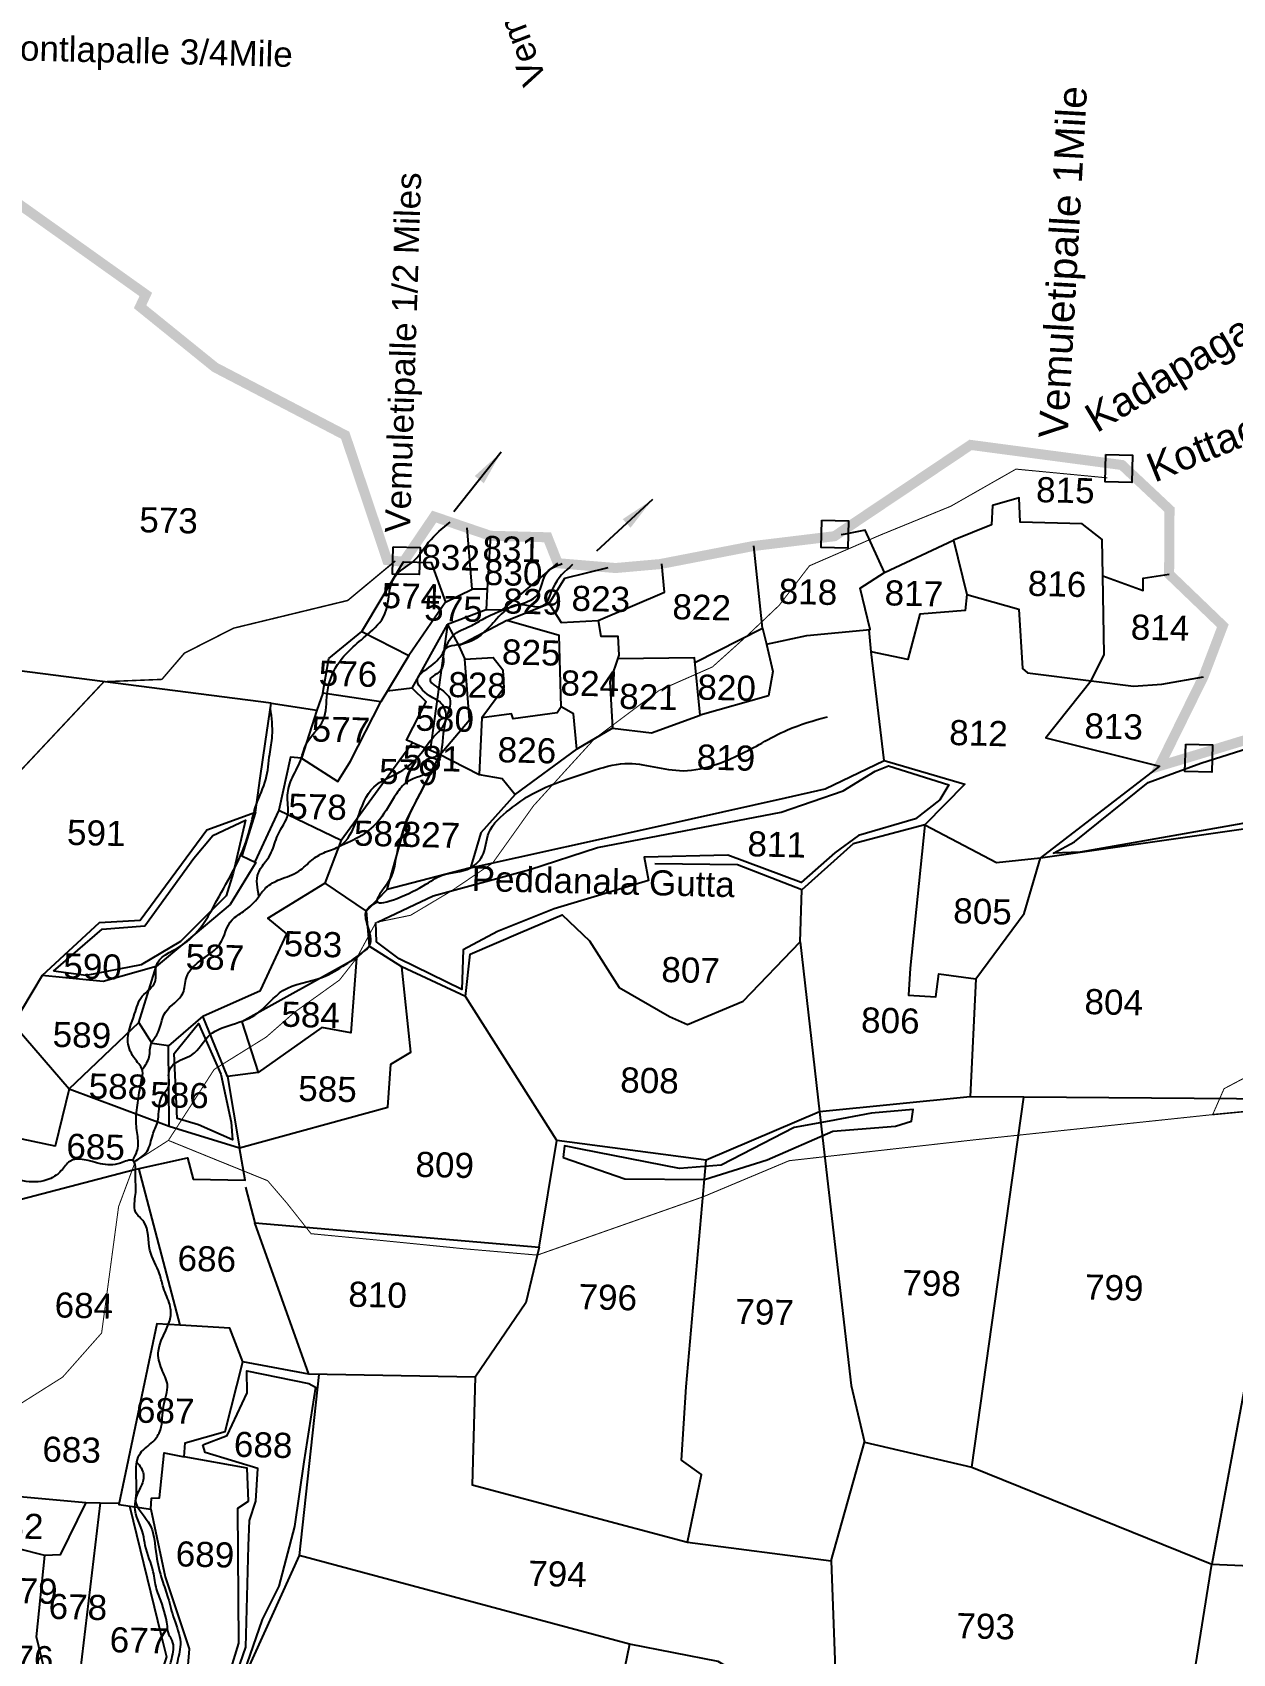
# Model space of a CAD drawing. Header units: feet. Extents: x 786471 to 797175, y 1568667 to 1582707.
# Drawn here: x 794359 to 795555, y 1572896 to 1574511 of the extents above; entities that cross this region are included whole.
import ezdxf
from ezdxf.enums import TextEntityAlignment as Align

# ---------------------------------------------------------------- set-up
doc = ezdxf.new("R2010")
doc.units = ezdxf.units.FT
doc.header["$LTSCALE"] = 15
doc.header["$MEASUREMENT"] = 0
doc.linetypes.add('HIDDEN2', pattern=[0.1875, 0.125, -0.0625])
for name, color, linetype in [('HILL', 17, 'Continuous'), ('PLOT', 7, 'Continuous'), ('PLOT NO', 7, 'Continuous'), ('ROADS', 6, 'Continuous'), ('TANKS-STREAM', 4, 'Continuous'), ('text2', 7, 'Continuous'), ('VILLAGE STONES', 240, 'Continuous')]:
    doc.layers.add(name, color=color, linetype=linetype)
doc.layers.add('VILLAGE BOUNDRY', color=5, linetype='HIDDEN2', lineweight=100)
doc.styles.get("Standard").update_dxf_attribs({"font": 'arial.ttf'})
doc.linetypes.add('DOTS', pattern='A,1e-06,-3,["●",Standard,S=3,R=0,X=-1.25,Y=-1.25],-3', length=6.000001)
doc.dimstyles.get("Standard").update_dxf_attribs({"dimtxt": 0.18, "dimasz": 35, "dimexe": 0.18, "dimexo": 0.0625, "dimgap": 0.09, "dimtad": 0, "dimtih": 1, "dimtoh": 1, "dimdec": 4, "dimzin": 0, "dimdsep": 46, "dimtxsty": 'Standard', "dimcen": 0.09, "dimadec": 0, "dimazin": 0, "dimtfac": 1, "dimtdec": 4, "dimtofl": 0, "dimtmove": 0, "dimatfit": 3, "dimfxl": 1, "dimtolj": 1, "dimtzin": 0, "dimarcsym": 0})

msp = doc.modelspace()

# ---------------------------------------------------------------- linework, layer by layer
at = {"layer": 'HILL', "lineweight": -2}
for points in [[(795397.2, 1573705), (795470.8, 1573764), (795523.2, 1573783.2), (795658.2, 1573826.1), (795779.4, 1573860.9), (795809.6, 1573838.1), (795835.9, 1573815.7), (795839.2, 1573807.1), (795711.5, 1573786.8), (795628.8, 1573770.1), (795620.3, 1573764.9), (795616.3, 1573739.3), (795564.8, 1573723), (795402.9, 1573694.7), (795376.5, 1573693.4), (795397.2, 1573705)], [(794703.3, 1573624.9), (794758.7, 1573651), (794854.7, 1573677.2), (794922.4, 1573699.1), (795105.1, 1573734.3), (795166.9, 1573755.7), (795198.8, 1573775.1), (795212, 1573780.6), (795272, 1573761.5), (795263, 1573746.5), (795238.9, 1573727.7), (795182, 1573711.1), (795158.7, 1573693.8), (795125.2, 1573664.5), (795052, 1573691.6), (794968.8, 1573689.5), (794972.9, 1573666.2), (794879.2, 1573638.2), (794822.6, 1573615.7), (794788.3, 1573597.2), (794787, 1573557.8), (794724.8, 1573588.4), (794702, 1573605.2), (794701.6, 1573624.6)], [(794380.4, 1573576), (794429, 1573618), (794471.3, 1573621.2), (794520.1, 1573688.5), (794539, 1573711), (794571.7, 1573726.4), (794559.3, 1573673.8), (794552.4, 1573651.2), (794507.1, 1573605.7), (794467.9, 1573582.5), (794412.9, 1573571.8), (794380.4, 1573576)], [(794500.7, 1573493.9), (794524.8, 1573524), (794547.2, 1573473.5), (794557.4, 1573425.8), (794558.7, 1573408), (794524.8, 1573423), (794503.5, 1573429.4), (794500.7, 1573493.9)], [(794888, 1573390.5), (794949.6, 1573369.1), (795028.8, 1573368.7), (795091.2, 1573388), (795156.6, 1573416.7), (795218.9, 1573421.7), (795235, 1573426.7), (795236.6, 1573438.3), (795195.1, 1573434.7), (795153, 1573426.6), (795118.1, 1573420.2), (795045.3, 1573382.9), (795003.8, 1573379.5), (794938, 1573392.5), (794905.8, 1573398.8), (794889.5, 1573402), (794888, 1573390.5)], [(794529.3, 1573104.5), (794553.4, 1573113.5), (794573.4, 1573156.3), (794572.9, 1573178.2), (794634.9, 1573165.3), (794641.3, 1573161.8), (794629.9, 1573087.5), (794620.6, 1573023.1), (794605, 1572963.7), (794588.2, 1572930.3), (794560.9, 1572851.9), (794555, 1572854), (794572, 1572902.9), (794574.8, 1573003.7), (794575.6, 1573029), (794581.9, 1573048.2), (794584.1, 1573080.7), (794531.6, 1573096.8), (794529.3, 1573104.5)]]:
    msp.add_lwpolyline(points, dxfattribs=at)
at = {"layer": 'PLOT', "lineweight": -2}
for points in [[(795425.4, 1573969.6), (795424.8, 1574005.9), (795404.8, 1574021.6), (795343.3, 1574023.3), (795342.2, 1574047.3), (795315.6, 1574039.8), (795314.6, 1574020.5), (795276.8, 1574005.1)], [(794687.5, 1573914.3), (794729.1, 1573983.7), (794756.7, 1573983), (794770.8, 1573943.5), (794797.5, 1573956.5), (794792.6, 1574017.5)], [(795090.4, 1573901.7), (795130.6, 1573910.4), (795193.8, 1573916.2), (795183.8, 1573957.6), (795207.9, 1573973), (795188.8, 1574015.2), (795168.9, 1574011.2)], [(794815.6, 1574009.6), (794812.2, 1573956.5), (794797.5, 1573956.5)], [(795086.6, 1573917.5), (795078, 1573999.5)], [(795168.9, 1574011.2), (795165, 1574010.4)], [(795207.9, 1573973), (795276.8, 1574005.1), (795290, 1573951.1), (795288.5, 1573935.2), (795243.4, 1573931.6), (795231.4, 1573886.3), (795194.9, 1573894), (795192.8, 1573916.1)], [(794811.4, 1573935.8), (794828, 1573936.1), (794882.7, 1573982.3)], [(794832.1, 1573925.3), (794874.1, 1573942.2), (794886.1, 1573923.4), (794923, 1573925.2), (794988.9, 1573953.4), (794986.4, 1573981.6)], [(794874.1, 1573942.2), (794889.8, 1573967.4), (794932.9, 1573978.1)], [(795290, 1573951.1), (795341.7, 1573936.4), (795345.6, 1573877.6), (795350.4, 1573873.1), (795413.8, 1573865.1), (795426.8, 1573891.4), (795425.4, 1573969.6), (795465.5, 1573955.2), (795465.8, 1573967.4), (795491.5, 1573971.4)], [(794812.2, 1573956.5), (794811.4, 1573935.8), (794772.9, 1573921.2)], [(794770.8, 1573943.5), (794734.4, 1573890.5)], [(794737.8, 1573857.9), (794772.9, 1573921.2), (794784.2, 1573899.9)], [(794772.9, 1573921.2), (794755.6, 1573796.3)], [(794886.1, 1573839.3), (794884, 1573910.3), (794832.1, 1573925.3), (794784.1, 1573899.9), (794790, 1573886.7)], [(794923, 1573925.2), (794925.7, 1573909.8), (794942.6, 1573909.7), (794943.6, 1573890.8), (794934.4, 1573864.1), (794937.2, 1573818.1), (794901.7, 1573797.1)], [(794648.7, 1573853), (794654.7, 1573887.3), (794687.5, 1573914.3), (794734.4, 1573890.5), (794706.3, 1573844.3)], [(795019.2, 1573883.5), (795086.6, 1573917.5), (795090.4, 1573901.7), (795096.9, 1573874.6), (795092.7, 1573850.2), (795024.5, 1573831.1)], [(794712.9, 1573657.4), (794732.2, 1573727.1), (794765.7, 1573791.9), (794794.8, 1573826.3), (794790, 1573886.7), (794818.4, 1573888.4), (794827.8, 1573876.1), (794828.8, 1573857.7), (794807, 1573828.2), (794804.3, 1573772)], [(794795.7, 1573678.9), (794984.6, 1573720.8), (795109.5, 1573748.6), (795149.1, 1573757.5), (795207.7, 1573785.7), (795194.9, 1573894)], [(794937.2, 1573818.1), (794976.1, 1573813.3), (795024.5, 1573831.1), (795018.7, 1573888.1), (794942.4, 1573887.1)], [(794597.3, 1573842.9), (794333.6, 1573876.7)], [(794738, 1573803.6), (794731.9, 1573806.2), (794751.6, 1573844.4), (794737.8, 1573857.9), (794712.8, 1573855)], [(795413.8, 1573865.1), (795368.8, 1573808.4), (795481.9, 1573780.3), (795363.3, 1573689), (795570.3, 1573718.4), (795621.4, 1573735.4), (795631.3, 1573763.9), (795862, 1573806.5)], [(795413.8, 1573865.1), (795456.1, 1573859.8), (795484.1, 1573861.8), (795525.6, 1573869.2)], [(794581.5, 1573734.4), (794586.4, 1573768.1), (794591.7, 1573804.8), (794597.3, 1573842.9), (794642.7, 1573836.1), (794627.3, 1573788.1), (794616.5, 1573789), (794605, 1573736.4), (794580.9, 1573684.9)], [(794627.3, 1573788.1), (794663.7, 1573764.9), (794676.2, 1573785.2), (794706.3, 1573844.3), (794648.7, 1573853), (794642.7, 1573836.1)], [(794840.1, 1573751.9), (794901.7, 1573797.1), (794898.4, 1573832.4), (794886.1, 1573839.3), (794882.1, 1573833.2), (794838.1, 1573827.3), (794836.5, 1573832.2), (794807, 1573828.2)], [(794666.9, 1573706.4), (794738, 1573803.6), (794763.7, 1573792.9), (794804.3, 1573772), (794827.2, 1573767.9), (794840.1, 1573751.9), (794806.2, 1573713.9), (794795.7, 1573678.9), (794712.9, 1573657.4), (794691.9, 1573635.7)], [(795207.7, 1573785.7), (795288, 1573762.4), (795248.1, 1573721.8), (795177, 1573703), (795125.7, 1573656.9)], [(794369.2, 1573571.6), (794426.3, 1573624.4), (794466.8, 1573626.9), (794533.3, 1573716.8), (794581.5, 1573734.4), (794567.9, 1573691), (794582, 1573684.4), (794556.5, 1573642.3), (794513, 1573605.9), (794482.7, 1573580.8)], [(794605, 1573736.4), (794666.9, 1573706.4), (794650.8, 1573663.7)], [(795248.1, 1573721.8), (795233.6, 1573578.9), (795232.1, 1573552), (795259.2, 1573550.5), (795262.2, 1573573.4), (795299.1, 1573568.4), (795347.1, 1573633.5), (795363.3, 1573689)], [(795248.1, 1573721.8), (795319.5, 1573684.3), (795363.3, 1573689)], [(795124, 1573605.1), (795125.7, 1573656.9), (795061.8, 1573681.9), (794979.3, 1573683)], [(794529.1, 1573531.2), (794586.5, 1573556.8), (794612.8, 1573613.1), (794593.9, 1573628.9), (794650.8, 1573663.7), (794691.9, 1573635.7), (794694.9, 1573600.8)], [(794790.7, 1573550.7), (794795.4, 1573593), (794845.6, 1573614.4), (794887, 1573632), (794914.4, 1573606.1), (794943.7, 1573559.9), (794994.1, 1573531), (795012, 1573522.8), (795067.2, 1573546.1), (795124, 1573605.1), (795143.4, 1573436.1)], [(794495.7, 1573421.7), (794565.7, 1573400.1), (794713.5, 1573440.5), (794716.3, 1573483.5), (794736.2, 1573495.3), (794727.4, 1573580.4), (794694.9, 1573600.8), (794682.3, 1573588.9), (794676.7, 1573514.7), (794647.7, 1573520), (794584.2, 1573475.2), (794553.6, 1573471), (794529.1, 1573531.2), (794494.9, 1573501.6)], [(794396, 1573458.8), (794465.4, 1573524.9), (794482.7, 1573580.8), (794429.9, 1573565.6), (794369.2, 1573571.6), (794338.3, 1573519.9)], [(794682.3, 1573588.9), (794568.2, 1573525.7), (794584.2, 1573475.2)], [(795895.1, 1573458.3), (795609.1, 1573435.6), (795601.1, 1573448.7), (795346.8, 1573450.6), (795293.3, 1573450.9), (795143.4, 1573436.1), (795030.5, 1573387.9), (794881.7, 1573407.5), (794790.7, 1573550.7), (794727.4, 1573580.4)], [(795299.1, 1573568.4), (795293.3, 1573450.9)], [(794187.9, 1573469.4), (794198.3, 1573475), (794273.7, 1573462.4), (794316.7, 1573523), (794344.4, 1573519), (794396, 1573458.8), (794382.1, 1573401.7), (794267.7, 1573426.1), (794273.8, 1573462.3)], [(794396, 1573458.8), (794495.7, 1573421.7), (794494.9, 1573501.6), (794478.9, 1573504), (794465.4, 1573524.9)], [(794553.6, 1573471), (794565.7, 1573400.1)], [(795295.1, 1573082.1), (795346.8, 1573450.6)], [(795143.4, 1573436.1), (795174.8, 1573163.6), (795188.1, 1573107), (795295.1, 1573082.1), (795533.9, 1572985.5), (795655.9, 1572980.2), (795740.2, 1573244.6), (795826.6, 1573216)], [(795609.1, 1573435.6), (795608.2, 1573384.8), (795533.9, 1572985.5)], [(794571.8, 1573360.8), (794581.1, 1573325.5), (794864.3, 1573301.3), (794881.7, 1573407.5)], [(794334.3, 1573345.2), (794459.9, 1573378.3), (794513.9, 1573390.1), (794519.7, 1573368.8), (794571.5, 1573367.9), (794565.7, 1573400.1)], [(794800.4, 1573171.9), (794797.4, 1573064.5), (795012, 1573007.3), (795025.9, 1573074.9), (795006, 1573089.1), (795010.7, 1573162), (795030.5, 1573387.9)], [(794634.8, 1573174.7), (794569, 1573187), (794556.1, 1573220.6), (794506.7, 1573223.6), (794465.5, 1573379.8)], [(794864.3, 1573301.3), (794851, 1573245.7), (794800.4, 1573171.9), (794634.8, 1573174.7), (794581.1, 1573325.5)], [(794506.7, 1573223.6), (794483.4, 1573225), (794445.7, 1573045.1), (794477.4, 1573040.3), (794478, 1573051.1), (794485.9, 1573051.5), (794490.8, 1573096.3), (794510.5, 1573092.3), (794511.5, 1573106.3), (794551.5, 1573117.5), (794569, 1573187)], [(794644.7, 1573174.5), (794625.1, 1572994.1), (794553.2, 1572835), (794552.6, 1572866.7), (794564.9, 1572906.7), (794563.9, 1573041.3), (794574.6, 1573048.2), (794573.4, 1573081.2), (794510.5, 1573092.3)], [(795155.1, 1572988.9), (795188.1, 1573107)], [(794285, 1573032.5), (794312.9, 1573027.6), (794317.5, 1573055.5), (794412.6, 1573047), (794427, 1573046.6), (794446, 1573046.2)], [(794412.6, 1573047), (794387.2, 1572994.7), (794372, 1572994.3), (794345.7, 1573000.8), (794336.8, 1573017.3), (794312.9, 1573027.6)], [(794427, 1573046.6), (794405.4, 1572865.5), (794370.4, 1572884.4), (794363.6, 1572913.2), (794372, 1572994.3)], [(794456.2, 1573043.5), (794487.8, 1572914.6), (794493, 1572893.1), (794478.8, 1572849.6), (794445.7, 1572796.3), (794431.2, 1572793.3)], [(794477.4, 1573040.3), (794491.6, 1572972.9), (794515.5, 1572901.3), (794511.8, 1572857), (794552.6, 1572866.7)], [(795012, 1573007.3), (795155.1, 1572988.9), (795159.5, 1572863.2)], [(795508.5, 1572825.2), (795412.7, 1572804.3), (795138.1, 1572828.8), (795159.5, 1572863.2), (795089.5, 1572860.4), (795042.5, 1572888.7), (794954.2, 1572906), (794625.1, 1572994.1)], [(795609.5, 1572795.1), (795508.5, 1572825.2), (795533.9, 1572985.5)], [(794954.2, 1572906), (794897, 1572628.5), (795008.3, 1572587), (795063.7, 1572566.8), (795135, 1572522.2), (795161.8, 1572486.2), (795181.9, 1572480.8)]]:
    msp.add_lwpolyline(points, dxfattribs=at)
at = {"layer": 'ROADS', "linetype": 'DOTS', "lineweight": -3, "ltscale": 0.25, "const_width": 1}
for points in [[(795429.9, 1574067.3), (795339, 1574076), (795274, 1574039), (795203.3, 1574010.1), (795133.3, 1573979.7), (795103.2, 1573940.4), (795070.4, 1573909.3), (795036.7, 1573879), (794983.6, 1573855.6), (794919.4, 1573807.6), (794892.1, 1573777.7), (794858.4, 1573740.6), (794841.1, 1573716.3), (794817.9, 1573683.8), (794776, 1573655.5), (794736.1, 1573631.7), (794701.6, 1573624.6), (794682.3, 1573588.9), (794665.3, 1573567.2), (794620.6, 1573535.2), (794592.3, 1573510.4), (794540.5, 1573478.2), (794494.9, 1573407.5)], [(794344, 1573143), (794389.6, 1573171.8), (794428.4, 1573215.7), (794445.3, 1573341.6), (794462, 1573386.5), (794494.9, 1573407.5), (794540.4, 1573389), (794593.7, 1573367.4), (794612.6, 1573345.4), (794637, 1573314.6), (794705.7, 1573308), (794790.4, 1573299.5), (794862.3, 1573293.3), (795027.3, 1573351.3), (795113.1, 1573387.3), (795178.9, 1573394.7), (795296.9, 1573408), (795534.9, 1573433.2), (795546.2, 1573459), (795593.1, 1573483.8)]]:
    msp.add_lwpolyline(points, dxfattribs=at)
at = {"layer": 'ROADS', "linetype": 'HIDDEN2', "lineweight": -2, "ltscale": 10, "const_width": 1.5}
for points in [[(794720.9, 1573984.6), (794673.5, 1573945.2), (794559.8, 1573917.6), (794510.8, 1573892.7), (794488.4, 1573866.6), (794430.7, 1573864.3), (794348.3, 1573776.4), (794286.1, 1573720.6), (794218.5, 1573683.8), (794152.1, 1573644.9), (794119.5, 1573623.9), (794082.5, 1573589.7), (794086.2, 1573566.3), (794070.3, 1573520.3), (794055.1, 1573501.1), (794033.9, 1573480.8), (794019.5, 1573478.5), (793964.3, 1573519.9)], [(795918.7, 1573477.9), (795819.8, 1573472.9), (795782.8, 1573460.7), (795758.6, 1573467.8), (795724.2, 1573451.2), (795644.2, 1573443.6), (795534.9, 1573433.2)]]:
    msp.add_lwpolyline(points, dxfattribs=at)
at = {"layer": 'TANKS-STREAM', "lineweight": -2}
for points in [[(794585.1, 1573650.4), (794584.5, 1573673.9), (794591.7, 1573685.2), (794597.4, 1573694.2), (794603.8, 1573711.5), (794613.8, 1573732.1), (794613.5, 1573751.2), (794618.5, 1573768.9), (794627.3, 1573788.1), (794631.3, 1573800.5), (794649.3, 1573826.6), (794653.1, 1573852.3), (794663.4, 1573881.3), (794693.3, 1573911.4), (794710.6, 1573931.8), (794720.6, 1573969.5), (794738, 1573983.5), (794754.1, 1574003.2), (794775.5, 1574023.3)], [(794468.8, 1573478), (794475.8, 1573490.9), (794477.8, 1573504.1), (794483.3, 1573512.6), (794491.9, 1573535.1), (794509.5, 1573554.4), (794512.8, 1573569.6), (794529, 1573588.2), (794546.2, 1573603.2), (794558.4, 1573627.3), (794569.6, 1573635.5), (794585, 1573650.3), (794592.1, 1573659.2), (794605.9, 1573667.3), (794624.7, 1573675.6), (794637.8, 1573686.6), (794649.6, 1573694), (794664.5, 1573700), (794699.5, 1573759.4), (794725.3, 1573774.4), (794746.6, 1573793.1), (794757.1, 1573807.1), (794771.6, 1573828.1), (794766.3, 1573843), (794755, 1573850.2), (794742.9, 1573867), (794756.5, 1573880), (794769.3, 1573894.9), (794778.6, 1573910.6), (794795.5, 1573919.6), (794807.6, 1573926.3), (794841.6, 1573940.4), (794862.4, 1573950.9), (794872.1, 1573973.4), (794887.1, 1573981.9)], [(794897.5, 1573981), (794877.7, 1573957.5), (794867.9, 1573939.7), (794843.6, 1573941), (794821.6, 1573926.6), (794808.1, 1573912.6), (794787.7, 1573901.8), (794769.9, 1573896.1), (794766.7, 1573876.4), (794755.5, 1573866.8), (794773.9, 1573849.8), (794771.6, 1573828), (794757.1, 1573775.2), (794732.5, 1573764.3), (794722, 1573752.7), (794705, 1573726.8), (794687.4, 1573711.3), (794664.5, 1573700)], [(794459.1, 1573387.7), (794463.6, 1573396.3), (794464.3, 1573411.3), (794462.7, 1573427.8), (794464.8, 1573447.5), (794468.2, 1573467.8), (794469.2, 1573476.4), (794462, 1573488.1), (794454.6, 1573505.5), (794461.3, 1573533.4), (794468.9, 1573551), (794481.6, 1573565.4), (794482.7, 1573580.8), (794507.1, 1573601), (794543.3, 1573646.5), (794574.7, 1573712.7), (794582.6, 1573742.2), (794591.9, 1573767), (794595.8, 1573792.2), (794598.4, 1573810.4), (794596.5, 1573837.5)], [(794760.3, 1573781.4), (794749, 1573759.5), (794734.9, 1573732.3), (794721.2, 1573687.4), (794716, 1573668.7), (794702.4, 1573646.5), (794748.6, 1573660.9), (794767.4, 1573671.6), (794795.7, 1573678.9), (794807.5, 1573690.6), (794814.1, 1573713.8), (794834.9, 1573737.1), (794857.5, 1573752.7), (794884.4, 1573764.6), (794915.8, 1573775.1), (794949.5, 1573782.8), (795007.5, 1573775.7), (795041, 1573782.1), (795085.9, 1573803.2), (795111.3, 1573816.3), (795151.2, 1573829.4)], [(794439.6, 1572756.8), (794447.1, 1572760.8), (794453.4, 1572771.1), (794464.5, 1572787.1), (794471.3, 1572791.3), (794477.3, 1572805.1), (794477.4, 1572814.9), (794478.2, 1572826.1), (794488.1, 1572850.3), (794492.7, 1572867.8), (794498.2, 1572891.1), (794498.7, 1572909.4), (794495.7, 1572914.9), (794493.9, 1572923.9), (794486, 1572952.7), (794483.1, 1572961), (794479.9, 1572977.9), (794471.9, 1573004), (794469.7, 1573015.4), (794461.6, 1573042.7), (794462.9, 1573053.6), (794462.7, 1573077.6), (794467, 1573096), (794479.4, 1573107.4), (794486.9, 1573119.4), (794490, 1573142.9), (794493.9, 1573164.3), (794488.2, 1573179.8), (794484.9, 1573197.9), (794497.4, 1573238.4), (794495.6, 1573245.8), (794489.4, 1573262.7), (794486.2, 1573274.5), (794476.4, 1573298.3), (794470.5, 1573326.3), (794462.1, 1573336.5), (794462.2, 1573353.7), (794462.2, 1573370.7), (794459.2, 1573387.7), (794447.2, 1573384.9), (794427.2, 1573384.3), (794396.7, 1573386.6), (794388.2, 1573377.4), (794373.7, 1573368.1), (794350.1, 1573367.1), (794326.8, 1573370.3), (794313.1, 1573366.3), (794286.8, 1573350.3), (794230.9, 1573339), (794213.9, 1573342.9), (794199.4, 1573343.6), (794198.2, 1573343.2), (794144.2, 1573347.5), (794134.1, 1573353.6), (794127, 1573350.8), (794109, 1573356.4), (794091.9, 1573351.6), (794061.1, 1573338.9), (794055.1, 1573349.8), (794060.5, 1573359.8), (794057.3, 1573388.4), (794046.3, 1573418.6), (794039.8, 1573449), (794038.3, 1573467.2), (794022.6, 1573478), (794001.5, 1573491.6), (793983.9, 1573514.1), (793964, 1573541.7), (793940.8, 1573578), (793937.8, 1573613.3), (793944.2, 1573642.4), (793969.1, 1573659.6), (793964.9, 1573675.1)], [(794460.8, 1573386.3), (794473.7, 1573396.8), (794479.3, 1573413), (794484.1, 1573426), (794485.4, 1573436.3), (794489.8, 1573453.7), (794495.3, 1573461.6), (794495.2, 1573473.9), (794500.1, 1573483.3), (794518.2, 1573492.8), (794536.5, 1573512.9), (794558.4, 1573522.9), (794583.8, 1573534.3), (794609, 1573556.7), (794647.8, 1573569.8), (794671.3, 1573582.7), (794688.6, 1573594.9), (794694.9, 1573600.8), (794693, 1573622.8), (794691.9, 1573635.7), (794702.8, 1573645.2)], [(794463.5, 1573087.2), (794470.1, 1573075.1), (794467.8, 1573063.4), (794462.3, 1573049.2), (794474.8, 1573027.7), (794482.9, 1572993.8), (794488.7, 1572969.6), (794494.4, 1572952.3), (794500.5, 1572930.8), (794506.8, 1572907.9), (794503.9, 1572888.6), (794499.4, 1572865.4), (794494.2, 1572841), (794488.1, 1572805.1), (794475, 1572783.1), (794466.1, 1572774.7), (794452.6, 1572757.5), (794444.3, 1572740.6), (794431.9, 1572712.6), (794423.6, 1572699.7), (794415.6, 1572678.5), (794411.1, 1572665.5), (794401.6, 1572640.2), (794399.3, 1572641.5), (794408, 1572625.3), (794408, 1572612), (794408.4, 1572594.8), (794441.3, 1572560.8), (794474.2, 1572531.1), (794528.2, 1572518.2), (794562.3, 1572536), (794574, 1572548.8), (794601.6, 1572548.8), (794625.1, 1572548.9)]]:
    msp.add_spline(points, degree=3, dxfattribs=at)
at = {"layer": 'VILLAGE BOUNDRY', "lineweight": -2, "ltscale": 25, "const_width": 10}
msp.add_lwpolyline([(794332.2, 1574349.8), (794472.4, 1574249.9), (794466.7, 1574237.7), (794541.4, 1574177.3), (794671, 1574109.7), (794712.8, 1573985.4), (794729.1, 1573983.7), (794759.6, 1574028.7), (794815.6, 1574009.6), (794872.5, 1574008.1), (794882.7, 1573982.3), (794940.3, 1573977.5), (794984.4, 1573981.4), (795077.4, 1573999.4), (795158.3, 1574009.2), (795293.8, 1574100.1), (795444.5, 1574080.1), (795491.9, 1574035.6), (795491.5, 1573971.4), (795545, 1573920), (795525.9, 1573869.7), (795481.9, 1573780.3), (795521.5, 1573792.2), (795781, 1573871.5)], dxfattribs=at)
at = {"layer": 'VILLAGE STONES', "lineweight": -2}
for points in [[(795428.4, 1574090.6), (795455.1, 1574090), (795454.4, 1574062.8), (795427.7, 1574063.5)], [(795145.5, 1574025), (795172.2, 1574024.4), (795171.6, 1573997.2), (795144.9, 1573997.9)], [(794718.8, 1573998.7), (794745.5, 1573998), (794744.8, 1573970.9), (794718.1, 1573971.5)], [(795508, 1573802), (795534.7, 1573801.4), (795534, 1573774.3), (795507.3, 1573774.9)]]:
    msp.add_lwpolyline(points, close=True, dxfattribs=at)

# ---------------------------------------------------------------- texts
at = {"layer": 'PLOT NO', "lineweight": -2}
for s, p in [('815', (795388.2, 1574055)), ('573', (794495.1, 1574025)), ('832', (794776, 1573987.9)), ('831', (794836.9, 1573996.4)), ('830', (794838.3, 1573972.5)), ('818', (795131.9, 1573953.8)), ('816', (795380, 1573961.7)), ('574', (794736.4, 1573949.5)), ('575', (794778.8, 1573937)), ('829', (794857.6, 1573944.1)), ('823', (794925.6, 1573946.8)), ('822', (795026, 1573938.4)), ('817', (795237.4, 1573952.2)), ('814', (795482.5, 1573918.1)), ('825', (794856.3, 1573893.4)), ('576', (794673.8, 1573872.2)), ('828', (794802.8, 1573860.9)), ('824', (794914.6, 1573862.5)), ('820', (795050.9, 1573858.3)), ('821', (794973, 1573849.2)), ('580', (794770.1, 1573827.4)), ('577', (794666.7, 1573816.6)), ('812', (795301.7, 1573813.1)), ('813', (795436.3, 1573819.8)), ('826', (794852, 1573796)), ('581', (794757.4, 1573787.9)), ('819', (795050.2, 1573788.7)), ('579', (794733.9, 1573774.4)), ('578', (794643.5, 1573739.7)), ('591', (794423.1, 1573713.7)), ('582', (794708.9, 1573712.9)), ('827', (794756.4, 1573711.8)), ('811', (795100.8, 1573702.3)), ('805', (795305.7, 1573635.6)), ('583', (794638.9, 1573602.9)), ('587', (794541.3, 1573589.9)), ('590', (794419.4, 1573580.7)), ('807', (795015, 1573577.1)), ('804', (795436.4, 1573545.2)), ('584', (794636.6, 1573532.6)), ('806', (795213.9, 1573526.9)), ('589', (794408.8, 1573512.5)), ('588', (794444.7, 1573461.1)), ('586', (794506, 1573452.6)), ('585', (794653.4, 1573458.7)), ('808', (794974.1, 1573467.2)), ('685', (794422.5, 1573401.1)), ('809', (794770.1, 1573383.1)), ('686', (794533.2, 1573289.6)), ('798', (795255, 1573265.3)), ('799', (795436.8, 1573260.9)), ('684', (794410.8, 1573243.1)), ('810', (794703.3, 1573253.8)), ('796', (794932.5, 1573251.3)), ('797', (795088.7, 1573236.6)), ('687', (794491.8, 1573138.3)), ('683', (794398.6, 1573099.5)), ('688', (794589.3, 1573104.3)), ('682', (794341.4, 1573023.6)), ('689', (794531.4, 1572995.2)), ('794', (794882.4, 1572975.8)), ('679', (794355.4, 1572959)), ('678', (794404.8, 1572942.9)), ('793', (795308.8, 1572923.7)), ('677', (794465.6, 1572909.7)), ('676', (794351.3, 1572891.9))]:
    msp.add_text(s, height=25, rotation=358.6227, dxfattribs=at).set_placement(p, align=Align.MIDDLE_CENTER)
msp.add_text('Peddanala Gutta', height=25, rotation=358.6227, dxfattribs=at).set_placement((794796.6, 1573656))
at = {"layer": 'text2', "lineweight": -2}
for s, height, rotation, p in [('Vemuletipalle 1/2 Miles', 25, 111.059, (794871.9, 1574464.1)), ('Dontlapalle 3/4Mile', 25, 358.6227, (794321.6, 1574483.6)), ('Vemuletipalle 1Mile', 28.979, 86.8032, (795390.3, 1574106.2)), ('Vemuletipalle 1/2 Miles', 25, 88.1981, (794735.4, 1574012.3)), ('Kadapaganipalle 1Mile', 28.979, 30.9611, (795419.3, 1574111.5)), ('Kottacheruvu 4 1/2 Miles', 28.979, 22.0602, (795476.8, 1574062.3))]:
    msp.add_text(s, height=height, rotation=rotation, dxfattribs=at).set_placement(p)

# ---------------------------------------------------------------- leaders
at = {"layer": 'VILLAGE BOUNDRY', "linetype": 'ByBlock', "lineweight": -2}
for points in [[(794826.3, 1574092.9), (794779.1, 1574033.6)], [(794976.9, 1574045.7), (794921.4, 1573994.2)]]:
    msp.add_leader(points, dimstyle='Standard', override={"dimgap": 0.09, "dimtad": 0}, dxfattribs=at)

doc.saveas('drawing.dxf')
